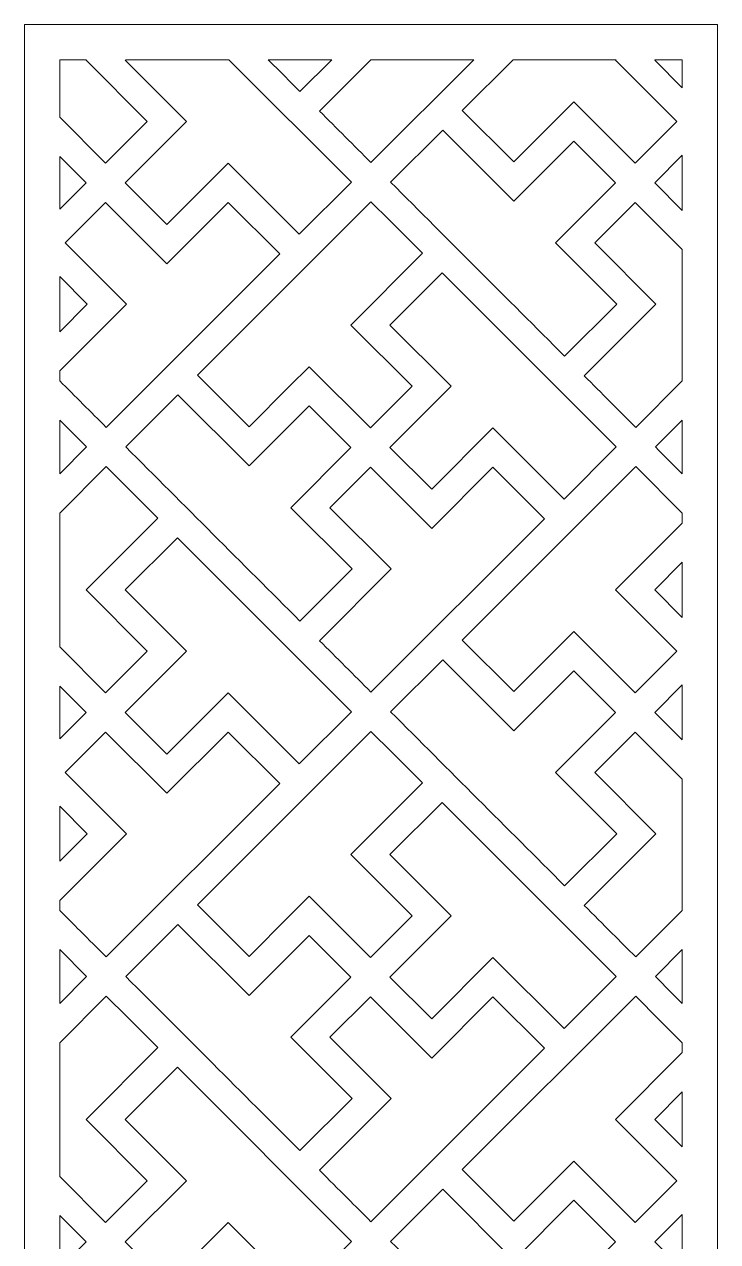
# Model space of a CAD drawing. Header units: centimetres. Extents: x -27.5 to -15.3, y -9.5 to 9.5.
# Drawn here: x -27.5 to -22.09, y 0 to 9.5 of the extents above; entities that cross this region are included whole.
import ezdxf

# ---------------------------------------------------------------- set-up
doc = ezdxf.new("R2010")
doc.units = ezdxf.units.CM
doc.header["$MEASUREMENT"] = 0
doc.layers.add('layer 1', color=7, linetype='Continuous')

msp = doc.modelspace()

# ---------------------------------------------------------------- linework, layer by layer
at = {"layer": 'layer 1', "color": 250, "lineweight": 9}
msp.add_open_spline([(-27.5, 9.5), (-27.5, 9.5), (-22.08689, 9.5), (-22.08689, 9.5), (-22.08689, 9.5), (-22.08689, 9.5), (-22.08689, -9.5), (-22.08689, -9.5), (-22.08689, -9.5), (-22.08689, -9.5), (-27.5, -9.5), (-27.5, -9.5), (-27.5, -9.5), (-27.5, -9.5), (-27.5, 9.5), (-27.5, 9.5)], degree=3, knots=[0, 0, 0, 0, 0.2, 0.2, 0.2, 0.2, 0.4, 0.4, 0.4, 0.4, 0.6, 0.6, 0.6, 0.6, 1, 1, 1, 1], dxfattribs=at)
at = {"layer": 'layer 1', "color": 7, "lineweight": 9}
for points, knots in [([(-27.22394, 9.22395), (-27.22394, 9.22395), (-27.01418, 9.22395), (-27.01418, 9.22395), (-27.01418, 9.22395), (-27.01418, 9.22395), (-27.01828, 9.21985), (-27.01828, 9.21985), (-27.01828, 9.21985), (-27.01828, 9.21985), (-26.53982, 8.7414), (-26.53982, 8.7414), (-26.53982, 8.7414), (-26.53982, 8.7414), (-26.86515, 8.41605), (-26.86515, 8.41605), (-26.86515, 8.41605), (-26.86515, 8.41605), (-27.22394, 8.77482), (-27.22394, 8.77482), (-27.22394, 8.77482), (-27.22394, 8.77482), (-27.22394, 9.22395), (-27.22394, 9.22395)], [0, 0, 0, 0, 0.1428571, 0.1428571, 0.1428571, 0.1428571, 0.2857143, 0.2857143, 0.2857143, 0.2857143, 0.4285714, 0.4285714, 0.4285714, 0.4285714, 0.5714286, 0.5714286, 0.5714286, 0.5714286, 0.7142857, 0.7142857, 0.7142857, 0.7142857, 1, 1, 1, 1]), ([(-26.70794, 9.22395), (-26.70794, 9.22395), (-25.90277, 9.22395), (-25.90277, 9.22395), (-25.90277, 9.22395), (-25.90277, 9.22395), (-24.94655, 8.26772), (-24.94655, 8.26772), (-24.94655, 8.26772), (-24.94655, 8.26772), (-25.35324, 7.86103), (-25.35324, 7.86103), (-25.35324, 7.86103), (-25.35324, 7.86103), (-25.90825, 8.41605), (-25.90825, 8.41605), (-25.90825, 8.41605), (-25.90825, 8.41605), (-26.38672, 7.93759), (-26.38672, 7.93759), (-26.38672, 7.93759), (-26.38672, 7.93759), (-26.71208, 8.26293), (-26.71208, 8.26293), (-26.71208, 8.26293), (-26.71208, 8.26293), (-26.23358, 8.7414), (-26.23358, 8.7414), (-26.23358, 8.7414), (-26.23358, 8.7414), (-26.71208, 9.21985), (-26.71208, 9.21985), (-26.71208, 9.21985), (-26.71208, 9.21985), (-26.70794, 9.22395), (-26.70794, 9.22395)], [0, 0, 0, 0, 0.1, 0.1, 0.1, 0.1, 0.2, 0.2, 0.2, 0.2, 0.3, 0.3, 0.3, 0.3, 0.4, 0.4, 0.4, 0.4, 0.5, 0.5, 0.5, 0.5, 0.6, 0.6, 0.6, 0.6, 0.7, 0.7, 0.7, 0.7, 0.8, 0.8, 0.8, 0.8, 1, 1, 1, 1]), ([(-25.59657, 9.22395), (-25.59657, 9.22395), (-25.10036, 9.22395), (-25.10036, 9.22395), (-25.10036, 9.22395), (-25.10036, 9.22395), (-25.34845, 8.97583), (-25.34845, 8.97583), (-25.34845, 8.97583), (-25.43115, 9.05854), (-25.51384, 9.14125), (-25.59657, 9.22395)], [0, 0, 0, 0, 0.25, 0.25, 0.25, 0.25, 0.5, 0.5, 0.5, 0.5, 1, 1, 1, 1]), ([(-24.79413, 9.22395), (-24.79413, 9.22395), (-23.99033, 9.22395), (-23.99033, 9.22395), (-23.99033, 9.22395), (-23.99033, 9.22395), (-24.79345, 8.42083), (-24.79345, 8.42083), (-24.79345, 8.42083), (-24.92742, 8.55479), (-25.06138, 8.68876), (-25.19535, 8.82273), (-25.19535, 8.82273), (-25.19535, 8.82273), (-24.79413, 9.22395), (-24.79413, 9.22395)], [0, 0, 0, 0, 0.2, 0.2, 0.2, 0.2, 0.4, 0.4, 0.4, 0.4, 0.6, 0.6, 0.6, 0.6, 1, 1, 1, 1]), ([(-23.68412, 9.22395), (-23.68412, 9.22395), (-22.88031, 9.22395), (-22.88031, 9.22395), (-22.88031, 9.22395), (-22.88031, 9.22395), (-22.8844, 9.21985), (-22.8844, 9.21985), (-22.8844, 9.21985), (-22.8844, 9.21985), (-22.40595, 8.7414), (-22.40595, 8.7414), (-22.40595, 8.7414), (-22.40595, 8.7414), (-22.73132, 8.41605), (-22.73132, 8.41605), (-22.73132, 8.41605), (-22.73132, 8.41605), (-23.20976, 8.8945), (-23.20976, 8.8945), (-23.20976, 8.8945), (-23.20976, 8.8945), (-23.36286, 8.7414), (-23.36286, 8.7414), (-23.36286, 8.7414), (-23.36286, 8.7414), (-23.36286, 8.74139), (-23.36286, 8.74139), (-23.36286, 8.74139), (-23.36286, 8.74139), (-23.67865, 8.42562), (-23.67865, 8.42562), (-23.67865, 8.42562), (-23.67865, 8.42562), (-24.08055, 8.82752), (-24.08055, 8.82752), (-24.08055, 8.82752), (-24.08055, 8.82752), (-23.68412, 9.22395), (-23.68412, 9.22395)], [0, 0, 0, 0, 0.0909091, 0.0909091, 0.0909091, 0.0909091, 0.1818182, 0.1818182, 0.1818182, 0.1818182, 0.2727273, 0.2727273, 0.2727273, 0.2727273, 0.3636364, 0.3636364, 0.3636364, 0.3636364, 0.4545455, 0.4545455, 0.4545455, 0.4545455, 0.5454545, 0.5454545, 0.5454545, 0.5454545, 0.6363636, 0.6363636, 0.6363636, 0.6363636, 0.7272727, 0.7272727, 0.7272727, 0.7272727, 0.8181818, 0.8181818, 0.8181818, 0.8181818, 1, 1, 1, 1]), ([(-22.57408, 9.22395), (-22.57408, 9.22395), (-22.36295, 9.22395), (-22.36295, 9.22395), (-22.36295, 9.22395), (-22.36295, 9.22395), (-22.36295, 9.00462), (-22.36295, 9.00462), (-22.36295, 9.00462), (-22.36295, 9.00462), (-22.57819, 9.21985), (-22.57819, 9.21985), (-22.57819, 9.21985), (-22.57819, 9.21985), (-22.57408, 9.22395), (-22.57408, 9.22395)], [0, 0, 0, 0, 0.2, 0.2, 0.2, 0.2, 0.4, 0.4, 0.4, 0.4, 0.6, 0.6, 0.6, 0.6, 1, 1, 1, 1]), ([(-24.23365, 8.67442), (-24.23365, 8.67442), (-24.64035, 8.26772), (-24.64035, 8.26772), (-24.64035, 8.26772), (-24.1874, 7.81478), (-23.73445, 7.36185), (-23.2815, 6.90891), (-23.2815, 6.90891), (-23.2815, 6.90891), (-22.87484, 7.31559), (-22.87484, 7.31559), (-22.87484, 7.31559), (-22.87484, 7.31559), (-23.35331, 7.79405), (-23.35331, 7.79405), (-23.35331, 7.79405), (-23.35331, 7.79405), (-22.8844, 8.26293), (-22.8844, 8.26293), (-22.8844, 8.26293), (-22.8844, 8.26293), (-23.20976, 8.58828), (-23.20976, 8.58828), (-23.20976, 8.58828), (-23.20976, 8.58828), (-23.67865, 8.1194), (-23.67865, 8.1194), (-23.67865, 8.1194), (-23.67865, 8.1194), (-24.23365, 8.67442), (-24.23365, 8.67442)], [0, 0, 0, 0, 0.1111111, 0.1111111, 0.1111111, 0.1111111, 0.2222222, 0.2222222, 0.2222222, 0.2222222, 0.3333333, 0.3333333, 0.3333333, 0.3333333, 0.4444444, 0.4444444, 0.4444444, 0.4444444, 0.5555556, 0.5555556, 0.5555556, 0.5555556, 0.6666667, 0.6666667, 0.6666667, 0.6666667, 0.7777778, 0.7777778, 0.7777778, 0.7777778, 1, 1, 1, 1]), ([(-27.22394, 8.05727), (-27.22394, 8.05727), (-27.22394, 8.4686), (-27.22394, 8.4686), (-27.22394, 8.4686), (-27.22394, 8.4686), (-27.01828, 8.26293), (-27.01828, 8.26293), (-27.01828, 8.26293), (-27.01828, 8.26293), (-27.22394, 8.05727), (-27.22394, 8.05727)], [0, 0, 0, 0, 0.25, 0.25, 0.25, 0.25, 0.5, 0.5, 0.5, 0.5, 1, 1, 1, 1]), ([(-22.36295, 8.47817), (-22.36295, 8.47817), (-22.36295, 8.0477), (-22.36295, 8.0477), (-22.36295, 8.0477), (-22.36295, 8.0477), (-22.57819, 8.26293), (-22.57819, 8.26293), (-22.57819, 8.26293), (-22.57819, 8.26293), (-22.36295, 8.47817), (-22.36295, 8.47817)], [0, 0, 0, 0, 0.25, 0.25, 0.25, 0.25, 0.5, 0.5, 0.5, 0.5, 1, 1, 1, 1]), ([(-27.22394, 6.71745), (-27.22394, 6.71745), (-27.22394, 6.79415), (-27.22394, 6.79415), (-27.22394, 6.79415), (-27.22394, 6.79415), (-26.7025, 7.31559), (-26.7025, 7.31559), (-26.7025, 7.31559), (-26.7025, 7.31559), (-27.18094, 7.79405), (-27.18094, 7.79405), (-27.18094, 7.79405), (-27.18094, 7.79405), (-26.86515, 8.10983), (-26.86515, 8.10983), (-26.86515, 8.10983), (-26.86515, 8.10983), (-26.38672, 7.63138), (-26.38672, 7.63138), (-26.38672, 7.63138), (-26.38672, 7.63138), (-25.90825, 8.10983), (-25.90825, 8.10983), (-25.90825, 8.10983), (-25.90825, 8.10983), (-25.50634, 7.70792), (-25.50634, 7.70792), (-25.50634, 7.70792), (-25.50634, 7.70792), (-26.86037, 6.35389), (-26.86037, 6.35389), (-26.86037, 6.35389), (-26.98156, 6.47509), (-27.10275, 6.59627), (-27.22394, 6.71745)], [0, 0, 0, 0, 0.1, 0.1, 0.1, 0.1, 0.2, 0.2, 0.2, 0.2, 0.3, 0.3, 0.3, 0.3, 0.4, 0.4, 0.4, 0.4, 0.5, 0.5, 0.5, 0.5, 0.6, 0.6, 0.6, 0.6, 0.7, 0.7, 0.7, 0.7, 0.8, 0.8, 0.8, 0.8, 1, 1, 1, 1]), ([(-24.79345, 8.11463), (-24.79345, 8.11463), (-26.14747, 6.76059), (-26.14747, 6.76059), (-26.14747, 6.76059), (-26.14747, 6.76059), (-25.74553, 6.35869), (-25.74553, 6.35869), (-25.74553, 6.35869), (-25.74553, 6.35869), (-25.42978, 6.67445), (-25.42978, 6.67445), (-25.42978, 6.67445), (-25.42978, 6.67445), (-25.42978, 6.67447), (-25.42978, 6.67447), (-25.42978, 6.67447), (-25.42978, 6.67447), (-25.27671, 6.82757), (-25.27671, 6.82757), (-25.27671, 6.82757), (-25.27671, 6.82757), (-24.79823, 6.34912), (-24.79823, 6.34912), (-24.79823, 6.34912), (-24.79823, 6.34912), (-24.47287, 6.67447), (-24.47287, 6.67447), (-24.47287, 6.67447), (-24.47287, 6.67447), (-24.95134, 7.15293), (-24.95134, 7.15293), (-24.95134, 7.15293), (-24.95134, 7.15293), (-24.39154, 7.71272), (-24.39154, 7.71272), (-24.39154, 7.71272), (-24.39154, 7.71272), (-24.64753, 7.96869), (-24.64753, 7.96869), (-24.64753, 7.96869), (-24.64753, 7.96869), (-24.79345, 8.11463), (-24.79345, 8.11463)], [0, 0, 0, 0, 0.0833333, 0.0833333, 0.0833333, 0.0833333, 0.1666667, 0.1666667, 0.1666667, 0.1666667, 0.25, 0.25, 0.25, 0.25, 0.3333333, 0.3333333, 0.3333333, 0.3333333, 0.4166667, 0.4166667, 0.4166667, 0.4166667, 0.5, 0.5, 0.5, 0.5, 0.5833333, 0.5833333, 0.5833333, 0.5833333, 0.6666667, 0.6666667, 0.6666667, 0.6666667, 0.75, 0.75, 0.75, 0.75, 0.8333333, 0.8333333, 0.8333333, 0.8333333, 1, 1, 1, 1]), ([(-22.36295, 7.7415), (-22.36295, 7.7415), (-22.36295, 6.71745), (-22.36295, 6.71745), (-22.36295, 6.71745), (-22.36295, 6.71745), (-22.72653, 6.35389), (-22.72653, 6.35389), (-22.72653, 6.35389), (-22.8605, 6.48786), (-22.99447, 6.62184), (-23.12843, 6.75579), (-23.12843, 6.75579), (-23.12843, 6.75579), (-22.56861, 7.31559), (-22.56861, 7.31559), (-22.56861, 7.31559), (-22.56861, 7.31559), (-23.04708, 7.79405), (-23.04708, 7.79405), (-23.04708, 7.79405), (-23.04708, 7.79405), (-22.73132, 8.10983), (-22.73132, 8.10983), (-22.73132, 8.10983), (-22.73132, 8.10983), (-22.36295, 7.7415), (-22.36295, 7.7415)], [0, 0, 0, 0, 0.125, 0.125, 0.125, 0.125, 0.25, 0.25, 0.25, 0.25, 0.375, 0.375, 0.375, 0.375, 0.5, 0.5, 0.5, 0.5, 0.625, 0.625, 0.625, 0.625, 0.75, 0.75, 0.75, 0.75, 1, 1, 1, 1]), ([(-27.22394, 7.10036), (-27.22394, 7.10036), (-27.22394, 7.53083), (-27.22394, 7.53083), (-27.22394, 7.53083), (-27.22394, 7.53083), (-27.0087, 7.31559), (-27.0087, 7.31559), (-27.0087, 7.31559), (-27.0087, 7.31559), (-27.22394, 7.10036), (-27.22394, 7.10036)], [0, 0, 0, 0, 0.25, 0.25, 0.25, 0.25, 0.5, 0.5, 0.5, 0.5, 1, 1, 1, 1]), ([(-24.23844, 7.55961), (-24.23844, 7.55961), (-24.64514, 7.15293), (-24.64514, 7.15293), (-24.64514, 7.15293), (-24.64514, 7.15293), (-24.16666, 6.67447), (-24.16666, 6.67447), (-24.16666, 6.67447), (-24.16666, 6.67447), (-24.64514, 6.19602), (-24.64514, 6.19602), (-24.64514, 6.19602), (-24.64514, 6.19602), (-24.31977, 5.87065), (-24.31977, 5.87065), (-24.31977, 5.87065), (-24.31977, 5.87065), (-23.84133, 6.34912), (-23.84133, 6.34912), (-23.84133, 6.34912), (-23.84133, 6.34912), (-23.2863, 5.7941), (-23.2863, 5.7941), (-23.2863, 5.7941), (-23.2863, 5.7941), (-22.8796, 6.2008), (-22.8796, 6.2008), (-22.8796, 6.2008), (-22.8796, 6.2008), (-24.23844, 7.55961), (-24.23844, 7.55961)], [0, 0, 0, 0, 0.1111111, 0.1111111, 0.1111111, 0.1111111, 0.2222222, 0.2222222, 0.2222222, 0.2222222, 0.3333333, 0.3333333, 0.3333333, 0.3333333, 0.4444444, 0.4444444, 0.4444444, 0.4444444, 0.5555556, 0.5555556, 0.5555556, 0.5555556, 0.6666667, 0.6666667, 0.6666667, 0.6666667, 0.7777778, 0.7777778, 0.7777778, 0.7777778, 1, 1, 1, 1]), ([(-26.70729, 6.2008), (-26.25434, 5.74785), (-25.80139, 5.29491), (-25.34845, 4.84197), (-25.34845, 4.84197), (-25.34845, 4.84197), (-24.94176, 5.24866), (-24.94176, 5.24866), (-24.94176, 5.24866), (-24.94176, 5.24866), (-25.42023, 5.72712), (-25.42023, 5.72712), (-25.42023, 5.72712), (-25.42023, 5.72712), (-24.95134, 6.196), (-24.95134, 6.196), (-24.95134, 6.196), (-24.95134, 6.196), (-25.27671, 6.52136), (-25.27671, 6.52136), (-25.27671, 6.52136), (-25.27671, 6.52136), (-25.74553, 6.05247), (-25.74553, 6.05247), (-25.74553, 6.05247), (-25.74553, 6.05247), (-26.3006, 6.60749), (-26.3006, 6.60749), (-26.3006, 6.60749), (-26.3006, 6.60749), (-26.70729, 6.2008), (-26.70729, 6.2008)], [0, 0, 0, 0, 0.1111111, 0.1111111, 0.1111111, 0.1111111, 0.2222222, 0.2222222, 0.2222222, 0.2222222, 0.3333333, 0.3333333, 0.3333333, 0.3333333, 0.4444444, 0.4444444, 0.4444444, 0.4444444, 0.5555556, 0.5555556, 0.5555556, 0.5555556, 0.6666667, 0.6666667, 0.6666667, 0.6666667, 0.7777778, 0.7777778, 0.7777778, 0.7777778, 1, 1, 1, 1]), ([(-27.22394, 5.99035), (-27.22394, 5.99035), (-27.22394, 6.41124), (-27.22394, 6.41124), (-27.22394, 6.41124), (-27.22394, 6.41124), (-27.0135, 6.2008), (-27.0135, 6.2008), (-27.0135, 6.2008), (-27.0135, 6.2008), (-27.22394, 5.99035), (-27.22394, 5.99035)], [0, 0, 0, 0, 0.25, 0.25, 0.25, 0.25, 0.5, 0.5, 0.5, 0.5, 1, 1, 1, 1]), ([(-22.36295, 6.41124), (-22.36295, 6.41124), (-22.36295, 5.99035), (-22.36295, 5.99035), (-22.36295, 5.99035), (-22.4331, 6.0605), (-22.50325, 6.13065), (-22.5734, 6.2008), (-22.5734, 6.2008), (-22.5734, 6.2008), (-22.36295, 6.41124), (-22.36295, 6.41124)], [0, 0, 0, 0, 0.25, 0.25, 0.25, 0.25, 0.5, 0.5, 0.5, 0.5, 1, 1, 1, 1]), ([(-27.22394, 4.64096), (-27.22394, 4.64096), (-27.22394, 5.68413), (-27.22394, 5.68413), (-27.22394, 5.68413), (-27.22394, 5.68413), (-26.86037, 6.04769), (-26.86037, 6.04769), (-26.86037, 6.04769), (-26.86037, 6.04769), (-26.45846, 5.64579), (-26.45846, 5.64579), (-26.45846, 5.64579), (-26.45846, 5.64579), (-27.01828, 5.08599), (-27.01828, 5.08599), (-27.01828, 5.08599), (-27.01828, 5.08599), (-26.53982, 4.60755), (-26.53982, 4.60755), (-26.53982, 4.60755), (-26.53982, 4.60755), (-26.86515, 4.28219), (-26.86515, 4.28219), (-26.86515, 4.28219), (-26.86515, 4.28219), (-27.22394, 4.64096), (-27.22394, 4.64096)], [0, 0, 0, 0, 0.125, 0.125, 0.125, 0.125, 0.25, 0.25, 0.25, 0.25, 0.375, 0.375, 0.375, 0.375, 0.5, 0.5, 0.5, 0.5, 0.625, 0.625, 0.625, 0.625, 0.75, 0.75, 0.75, 0.75, 1, 1, 1, 1]), ([(-25.19535, 4.68887), (-25.06138, 4.5549), (-24.92742, 4.42094), (-24.79345, 4.28697), (-24.79345, 4.28697), (-24.79345, 4.28697), (-23.43943, 5.641), (-23.43943, 5.641), (-23.43943, 5.641), (-23.43943, 5.641), (-23.84133, 6.0429), (-23.84133, 6.0429), (-23.84133, 6.0429), (-23.84133, 6.0429), (-24.31977, 5.56445), (-24.31977, 5.56445), (-24.31977, 5.56445), (-24.31977, 5.56445), (-24.79823, 6.0429), (-24.79823, 6.0429), (-24.79823, 6.0429), (-24.79823, 6.0429), (-25.11399, 5.72712), (-25.11399, 5.72712), (-25.11399, 5.72712), (-25.11399, 5.72712), (-24.63555, 5.24866), (-24.63555, 5.24866), (-24.63555, 5.24866), (-24.63555, 5.24866), (-25.19535, 4.68887), (-25.19535, 4.68887)], [0, 0, 0, 0, 0.1111111, 0.1111111, 0.1111111, 0.1111111, 0.2222222, 0.2222222, 0.2222222, 0.2222222, 0.3333333, 0.3333333, 0.3333333, 0.3333333, 0.4444444, 0.4444444, 0.4444444, 0.4444444, 0.5555556, 0.5555556, 0.5555556, 0.5555556, 0.6666667, 0.6666667, 0.6666667, 0.6666667, 0.7777778, 0.7777778, 0.7777778, 0.7777778, 1, 1, 1, 1]), ([(-22.36295, 5.68413), (-22.36295, 5.68413), (-22.36295, 5.60744), (-22.36295, 5.60744), (-22.36295, 5.60744), (-22.36295, 5.60744), (-22.8844, 5.08599), (-22.8844, 5.08599), (-22.8844, 5.08599), (-22.8844, 5.08599), (-22.40595, 4.60755), (-22.40595, 4.60755), (-22.40595, 4.60755), (-22.40595, 4.60755), (-22.73132, 4.28219), (-22.73132, 4.28219), (-22.73132, 4.28219), (-22.73132, 4.28219), (-23.20976, 4.76064), (-23.20976, 4.76064), (-23.20976, 4.76064), (-23.20976, 4.76064), (-23.36286, 4.60755), (-23.36286, 4.60755), (-23.36286, 4.60755), (-23.36286, 4.60755), (-23.67865, 4.29175), (-23.67865, 4.29175), (-23.67865, 4.29175), (-23.67865, 4.29175), (-24.08055, 4.69366), (-24.08055, 4.69366), (-24.08055, 4.69366), (-24.08055, 4.69366), (-22.72653, 6.04769), (-22.72653, 6.04769), (-22.72653, 6.04769), (-22.72653, 6.04769), (-22.36295, 5.68413), (-22.36295, 5.68413)], [0, 0, 0, 0, 0.0909091, 0.0909091, 0.0909091, 0.0909091, 0.1818182, 0.1818182, 0.1818182, 0.1818182, 0.2727273, 0.2727273, 0.2727273, 0.2727273, 0.3636364, 0.3636364, 0.3636364, 0.3636364, 0.4545455, 0.4545455, 0.4545455, 0.4545455, 0.5454545, 0.5454545, 0.5454545, 0.5454545, 0.6363636, 0.6363636, 0.6363636, 0.6363636, 0.7272727, 0.7272727, 0.7272727, 0.7272727, 0.8181818, 0.8181818, 0.8181818, 0.8181818, 1, 1, 1, 1]), ([(-26.30539, 5.49267), (-26.30539, 5.49267), (-26.71208, 5.08599), (-26.71208, 5.08599), (-26.71208, 5.08599), (-26.71208, 5.08599), (-26.23358, 4.60755), (-26.23358, 4.60755), (-26.23358, 4.60755), (-26.23358, 4.60755), (-26.71208, 4.12907), (-26.71208, 4.12907), (-26.71208, 4.12907), (-26.71208, 4.12907), (-26.38672, 3.80373), (-26.38672, 3.80373), (-26.38672, 3.80373), (-26.38672, 3.80373), (-25.90825, 4.28219), (-25.90825, 4.28219), (-25.90825, 4.28219), (-25.90825, 4.28219), (-25.35324, 3.72717), (-25.35324, 3.72717), (-25.35324, 3.72717), (-25.35324, 3.72717), (-24.94655, 4.13386), (-24.94655, 4.13386), (-24.94655, 4.13386), (-24.94655, 4.13386), (-26.30539, 5.49267), (-26.30539, 5.49267)], [0, 0, 0, 0, 0.1111111, 0.1111111, 0.1111111, 0.1111111, 0.2222222, 0.2222222, 0.2222222, 0.2222222, 0.3333333, 0.3333333, 0.3333333, 0.3333333, 0.4444444, 0.4444444, 0.4444444, 0.4444444, 0.5555556, 0.5555556, 0.5555556, 0.5555556, 0.6666667, 0.6666667, 0.6666667, 0.6666667, 0.7777778, 0.7777778, 0.7777778, 0.7777778, 1, 1, 1, 1]), ([(-22.36295, 5.30124), (-22.36295, 5.30124), (-22.36295, 4.87075), (-22.36295, 4.87075), (-22.36295, 4.87075), (-22.36295, 4.87075), (-22.57819, 5.08599), (-22.57819, 5.08599), (-22.57819, 5.08599), (-22.57819, 5.08599), (-22.36295, 5.30124), (-22.36295, 5.30124)], [0, 0, 0, 0, 0.25, 0.25, 0.25, 0.25, 0.5, 0.5, 0.5, 0.5, 1, 1, 1, 1]), ([(-24.64035, 4.13386), (-24.1874, 3.68092), (-23.73445, 3.22799), (-23.2815, 2.77506), (-23.2815, 2.77506), (-23.2815, 2.77506), (-22.87484, 3.18173), (-22.87484, 3.18173), (-22.87484, 3.18173), (-22.87484, 3.18173), (-23.35331, 3.66018), (-23.35331, 3.66018), (-23.35331, 3.66018), (-23.35331, 3.66018), (-22.8844, 4.12907), (-22.8844, 4.12907), (-22.8844, 4.12907), (-22.8844, 4.12907), (-23.20976, 4.45442), (-23.20976, 4.45442), (-23.20976, 4.45442), (-23.20976, 4.45442), (-23.67865, 3.98554), (-23.67865, 3.98554), (-23.67865, 3.98554), (-23.67865, 3.98554), (-24.23365, 4.54056), (-24.23365, 4.54056), (-24.23365, 4.54056), (-24.23365, 4.54056), (-24.64035, 4.13386), (-24.64035, 4.13386)], [0, 0, 0, 0, 0.1111111, 0.1111111, 0.1111111, 0.1111111, 0.2222222, 0.2222222, 0.2222222, 0.2222222, 0.3333333, 0.3333333, 0.3333333, 0.3333333, 0.4444444, 0.4444444, 0.4444444, 0.4444444, 0.5555556, 0.5555556, 0.5555556, 0.5555556, 0.6666667, 0.6666667, 0.6666667, 0.6666667, 0.7777778, 0.7777778, 0.7777778, 0.7777778, 1, 1, 1, 1]), ([(-27.22394, 3.92342), (-27.22394, 3.92342), (-27.22394, 4.33474), (-27.22394, 4.33474), (-27.22394, 4.33474), (-27.22394, 4.33474), (-27.01828, 4.12907), (-27.01828, 4.12907), (-27.01828, 4.12907), (-27.01828, 4.12907), (-27.22394, 3.92342), (-27.22394, 3.92342)], [0, 0, 0, 0, 0.25, 0.25, 0.25, 0.25, 0.5, 0.5, 0.5, 0.5, 1, 1, 1, 1]), ([(-22.36295, 4.34431), (-22.36295, 4.34431), (-22.36295, 3.91383), (-22.36295, 3.91383), (-22.36295, 3.91383), (-22.36295, 3.91383), (-22.57819, 4.12907), (-22.57819, 4.12907), (-22.57819, 4.12907), (-22.57819, 4.12907), (-22.36295, 4.34431), (-22.36295, 4.34431)], [0, 0, 0, 0, 0.25, 0.25, 0.25, 0.25, 0.5, 0.5, 0.5, 0.5, 1, 1, 1, 1]), ([(-27.22394, 2.5836), (-27.22394, 2.5836), (-27.22394, 2.66029), (-27.22394, 2.66029), (-27.22394, 2.66029), (-27.22394, 2.66029), (-26.7025, 3.18173), (-26.7025, 3.18173), (-26.7025, 3.18173), (-26.7025, 3.18173), (-27.18094, 3.66018), (-27.18094, 3.66018), (-27.18094, 3.66018), (-27.18094, 3.66018), (-26.86515, 3.97598), (-26.86515, 3.97598), (-26.86515, 3.97598), (-26.86515, 3.97598), (-26.38672, 3.49752), (-26.38672, 3.49752), (-26.38672, 3.49752), (-26.38672, 3.49752), (-25.90825, 3.97598), (-25.90825, 3.97598), (-25.90825, 3.97598), (-25.90825, 3.97598), (-25.50634, 3.57407), (-25.50634, 3.57407), (-25.50634, 3.57407), (-25.50634, 3.57407), (-26.86037, 2.22003), (-26.86037, 2.22003), (-26.86037, 2.22003), (-26.92814, 2.28782), (-26.99592, 2.3556), (-27.06374, 2.42338), (-27.06374, 2.42338), (-27.11712, 2.47679), (-27.17053, 2.53019), (-27.22394, 2.5836)], [0, 0, 0, 0, 0.0909091, 0.0909091, 0.0909091, 0.0909091, 0.1818182, 0.1818182, 0.1818182, 0.1818182, 0.2727273, 0.2727273, 0.2727273, 0.2727273, 0.3636364, 0.3636364, 0.3636364, 0.3636364, 0.4545455, 0.4545455, 0.4545455, 0.4545455, 0.5454545, 0.5454545, 0.5454545, 0.5454545, 0.6363636, 0.6363636, 0.6363636, 0.6363636, 0.7272727, 0.7272727, 0.7272727, 0.7272727, 0.8181818, 0.8181818, 0.8181818, 0.8181818, 1, 1, 1, 1]), ([(-24.79345, 3.98076), (-24.79345, 3.98076), (-26.14747, 2.62673), (-26.14747, 2.62673), (-26.14747, 2.62673), (-26.14747, 2.62673), (-25.74553, 2.22483), (-25.74553, 2.22483), (-25.74553, 2.22483), (-25.74553, 2.22483), (-25.42978, 2.5406), (-25.42978, 2.5406), (-25.42978, 2.5406), (-25.42978, 2.5406), (-25.27671, 2.69372), (-25.27671, 2.69372), (-25.27671, 2.69372), (-25.27671, 2.69372), (-24.79823, 2.21526), (-24.79823, 2.21526), (-24.79823, 2.21526), (-24.79823, 2.21526), (-24.47287, 2.5406), (-24.47287, 2.5406), (-24.47287, 2.5406), (-24.47287, 2.5406), (-24.95134, 3.01907), (-24.95134, 3.01907), (-24.95134, 3.01907), (-24.95134, 3.01907), (-24.39154, 3.57886), (-24.39154, 3.57886), (-24.39154, 3.57886), (-24.39154, 3.57886), (-24.62837, 3.8157), (-24.62837, 3.8157), (-24.62837, 3.8157), (-24.62837, 3.8157), (-24.79345, 3.98076), (-24.79345, 3.98076)], [0, 0, 0, 0, 0.0909091, 0.0909091, 0.0909091, 0.0909091, 0.1818182, 0.1818182, 0.1818182, 0.1818182, 0.2727273, 0.2727273, 0.2727273, 0.2727273, 0.3636364, 0.3636364, 0.3636364, 0.3636364, 0.4545455, 0.4545455, 0.4545455, 0.4545455, 0.5454545, 0.5454545, 0.5454545, 0.5454545, 0.6363636, 0.6363636, 0.6363636, 0.6363636, 0.7272727, 0.7272727, 0.7272727, 0.7272727, 0.8181818, 0.8181818, 0.8181818, 0.8181818, 1, 1, 1, 1]), ([(-22.36295, 3.60763), (-22.36295, 3.60763), (-22.36295, 2.5836), (-22.36295, 2.5836), (-22.36295, 2.5836), (-22.36295, 2.5836), (-22.72653, 2.22003), (-22.72653, 2.22003), (-22.72653, 2.22003), (-22.78792, 2.28144), (-22.84932, 2.34284), (-22.91071, 2.40424), (-22.91071, 2.40424), (-22.98328, 2.47681), (-23.05586, 2.54938), (-23.12843, 2.62194), (-23.12843, 2.62194), (-23.12843, 2.62194), (-22.56861, 3.18173), (-22.56861, 3.18173), (-22.56861, 3.18173), (-22.56861, 3.18173), (-23.04708, 3.66018), (-23.04708, 3.66018), (-23.04708, 3.66018), (-23.04708, 3.66018), (-22.73132, 3.97598), (-22.73132, 3.97598), (-22.73132, 3.97598), (-22.73132, 3.97598), (-22.36295, 3.60763), (-22.36295, 3.60763)], [0, 0, 0, 0, 0.1111111, 0.1111111, 0.1111111, 0.1111111, 0.2222222, 0.2222222, 0.2222222, 0.2222222, 0.3333333, 0.3333333, 0.3333333, 0.3333333, 0.4444444, 0.4444444, 0.4444444, 0.4444444, 0.5555556, 0.5555556, 0.5555556, 0.5555556, 0.6666667, 0.6666667, 0.6666667, 0.6666667, 0.7777778, 0.7777778, 0.7777778, 0.7777778, 1, 1, 1, 1]), ([(-24.23844, 3.42575), (-24.23844, 3.42575), (-24.64514, 3.01907), (-24.64514, 3.01907), (-24.64514, 3.01907), (-24.64514, 3.01907), (-24.16666, 2.5406), (-24.16666, 2.5406), (-24.16666, 2.5406), (-24.16666, 2.5406), (-24.64514, 2.06215), (-24.64514, 2.06215), (-24.64514, 2.06215), (-24.64514, 2.06215), (-24.31977, 1.73681), (-24.31977, 1.73681), (-24.31977, 1.73681), (-24.31977, 1.73681), (-23.84133, 2.21526), (-23.84133, 2.21526), (-23.84133, 2.21526), (-23.84133, 2.21526), (-23.2863, 1.66024), (-23.2863, 1.66024), (-23.2863, 1.66024), (-23.2863, 1.66024), (-22.8796, 2.06693), (-22.8796, 2.06693), (-22.8796, 2.06693), (-22.8796, 2.06693), (-24.23844, 3.42575), (-24.23844, 3.42575)], [0, 0, 0, 0, 0.1111111, 0.1111111, 0.1111111, 0.1111111, 0.2222222, 0.2222222, 0.2222222, 0.2222222, 0.3333333, 0.3333333, 0.3333333, 0.3333333, 0.4444444, 0.4444444, 0.4444444, 0.4444444, 0.5555556, 0.5555556, 0.5555556, 0.5555556, 0.6666667, 0.6666667, 0.6666667, 0.6666667, 0.7777778, 0.7777778, 0.7777778, 0.7777778, 1, 1, 1, 1]), ([(-27.22394, 2.96649), (-27.22394, 2.96649), (-27.22394, 3.39697), (-27.22394, 3.39697), (-27.22394, 3.39697), (-27.22394, 3.39697), (-27.0087, 3.18173), (-27.0087, 3.18173), (-27.0087, 3.18173), (-27.0087, 3.18173), (-27.22394, 2.96649), (-27.22394, 2.96649)], [0, 0, 0, 0, 0.25, 0.25, 0.25, 0.25, 0.5, 0.5, 0.5, 0.5, 1, 1, 1, 1]), ([(-26.3006, 2.47362), (-26.3006, 2.47362), (-26.70729, 2.06693), (-26.70729, 2.06693), (-26.70729, 2.06693), (-26.25434, 1.61398), (-25.80139, 1.16105), (-25.34845, 0.70811), (-25.34845, 0.70811), (-25.34845, 0.70811), (-24.94176, 1.1148), (-24.94176, 1.1148), (-24.94176, 1.1148), (-24.94176, 1.1148), (-25.42023, 1.59326), (-25.42023, 1.59326), (-25.42023, 1.59326), (-25.42023, 1.59326), (-24.95134, 2.06215), (-24.95134, 2.06215), (-24.95134, 2.06215), (-24.95134, 2.06215), (-25.27671, 2.3875), (-25.27671, 2.3875), (-25.27671, 2.3875), (-25.27671, 2.3875), (-25.74553, 1.91861), (-25.74553, 1.91861), (-25.74553, 1.91861), (-25.74553, 1.91861), (-26.3006, 2.47362), (-26.3006, 2.47362)], [0, 0, 0, 0, 0.1111111, 0.1111111, 0.1111111, 0.1111111, 0.2222222, 0.2222222, 0.2222222, 0.2222222, 0.3333333, 0.3333333, 0.3333333, 0.3333333, 0.4444444, 0.4444444, 0.4444444, 0.4444444, 0.5555556, 0.5555556, 0.5555556, 0.5555556, 0.6666667, 0.6666667, 0.6666667, 0.6666667, 0.7777778, 0.7777778, 0.7777778, 0.7777778, 1, 1, 1, 1]), ([(-27.22394, 1.85649), (-27.22394, 1.85649), (-27.22394, 2.27738), (-27.22394, 2.27738), (-27.22394, 2.27738), (-27.22394, 2.27738), (-27.0135, 2.06693), (-27.0135, 2.06693), (-27.0135, 2.06693), (-27.0135, 2.06693), (-27.22394, 1.85649), (-27.22394, 1.85649)], [0, 0, 0, 0, 0.25, 0.25, 0.25, 0.25, 0.5, 0.5, 0.5, 0.5, 1, 1, 1, 1]), ([(-22.36295, 2.27738), (-22.36295, 2.27738), (-22.36295, 1.85649), (-22.36295, 1.85649), (-22.36295, 1.85649), (-22.4331, 1.92664), (-22.50325, 1.99679), (-22.5734, 2.06693), (-22.5734, 2.06693), (-22.5734, 2.06693), (-22.36295, 2.27738), (-22.36295, 2.27738)], [0, 0, 0, 0, 0.25, 0.25, 0.25, 0.25, 0.5, 0.5, 0.5, 0.5, 1, 1, 1, 1]), ([(-27.22394, 0.5071), (-27.22394, 0.5071), (-27.22394, 1.55027), (-27.22394, 1.55027), (-27.22394, 1.55027), (-27.22394, 1.55027), (-26.86037, 1.91383), (-26.86037, 1.91383), (-26.86037, 1.91383), (-26.86037, 1.91383), (-26.69531, 1.74877), (-26.69531, 1.74877), (-26.69531, 1.74877), (-26.69531, 1.74877), (-26.45846, 1.51193), (-26.45846, 1.51193), (-26.45846, 1.51193), (-26.45846, 1.51193), (-27.01828, 0.95214), (-27.01828, 0.95214), (-27.01828, 0.95214), (-27.01828, 0.95214), (-26.53982, 0.47368), (-26.53982, 0.47368), (-26.53982, 0.47368), (-26.53982, 0.47368), (-26.86515, 0.14832), (-26.86515, 0.14832), (-26.86515, 0.14832), (-26.86515, 0.14832), (-27.22394, 0.5071), (-27.22394, 0.5071)], [0, 0, 0, 0, 0.1111111, 0.1111111, 0.1111111, 0.1111111, 0.2222222, 0.2222222, 0.2222222, 0.2222222, 0.3333333, 0.3333333, 0.3333333, 0.3333333, 0.4444444, 0.4444444, 0.4444444, 0.4444444, 0.5555556, 0.5555556, 0.5555556, 0.5555556, 0.6666667, 0.6666667, 0.6666667, 0.6666667, 0.7777778, 0.7777778, 0.7777778, 0.7777778, 1, 1, 1, 1]), ([(-23.43943, 1.50714), (-23.43943, 1.50714), (-23.84133, 1.90904), (-23.84133, 1.90904), (-23.84133, 1.90904), (-23.84133, 1.90904), (-24.31977, 1.43059), (-24.31977, 1.43059), (-24.31977, 1.43059), (-24.31977, 1.43059), (-24.79823, 1.90904), (-24.79823, 1.90904), (-24.79823, 1.90904), (-24.79823, 1.90904), (-25.11399, 1.59326), (-25.11399, 1.59326), (-25.11399, 1.59326), (-25.11399, 1.59326), (-24.63555, 1.1148), (-24.63555, 1.1148), (-24.63555, 1.1148), (-24.63555, 1.1148), (-25.19535, 0.55501), (-25.19535, 0.55501), (-25.19535, 0.55501), (-25.12278, 0.48245), (-25.05023, 0.40988), (-24.97766, 0.33732), (-24.97766, 0.33732), (-24.91626, 0.27591), (-24.85484, 0.21452), (-24.79345, 0.1531), (-24.79345, 0.1531), (-24.79345, 0.1531), (-23.43943, 1.50714), (-23.43943, 1.50714)], [0, 0, 0, 0, 0.1, 0.1, 0.1, 0.1, 0.2, 0.2, 0.2, 0.2, 0.3, 0.3, 0.3, 0.3, 0.4, 0.4, 0.4, 0.4, 0.5, 0.5, 0.5, 0.5, 0.6, 0.6, 0.6, 0.6, 0.7, 0.7, 0.7, 0.7, 0.8, 0.8, 0.8, 0.8, 1, 1, 1, 1]), ([(-22.36295, 1.55027), (-22.36295, 1.55027), (-22.36295, 1.47358), (-22.36295, 1.47358), (-22.36295, 1.47358), (-22.36295, 1.47358), (-22.8844, 0.95214), (-22.8844, 0.95214), (-22.8844, 0.95214), (-22.8844, 0.95214), (-22.40595, 0.47368), (-22.40595, 0.47368), (-22.40595, 0.47368), (-22.40595, 0.47368), (-22.73132, 0.14832), (-22.73132, 0.14832), (-22.73132, 0.14832), (-22.73132, 0.14832), (-23.20976, 0.62678), (-23.20976, 0.62678), (-23.20976, 0.62678), (-23.20976, 0.62678), (-23.36286, 0.47368), (-23.36286, 0.47368), (-23.36286, 0.47368), (-23.36286, 0.47368), (-23.36286, 0.47367), (-23.36286, 0.47367), (-23.36286, 0.47367), (-23.36286, 0.47367), (-23.67865, 0.15789), (-23.67865, 0.15789), (-23.67865, 0.15789), (-23.67865, 0.15789), (-24.08055, 0.5598), (-24.08055, 0.5598), (-24.08055, 0.5598), (-24.08055, 0.5598), (-22.72653, 1.91383), (-22.72653, 1.91383), (-22.72653, 1.91383), (-22.72653, 1.91383), (-22.54231, 1.72962), (-22.54231, 1.72962), (-22.54231, 1.72962), (-22.54231, 1.72962), (-22.36295, 1.55027), (-22.36295, 1.55027)], [0, 0, 0, 0, 0.0769231, 0.0769231, 0.0769231, 0.0769231, 0.1538462, 0.1538462, 0.1538462, 0.1538462, 0.2307692, 0.2307692, 0.2307692, 0.2307692, 0.3076923, 0.3076923, 0.3076923, 0.3076923, 0.3846154, 0.3846154, 0.3846154, 0.3846154, 0.4615385, 0.4615385, 0.4615385, 0.4615385, 0.5384615, 0.5384615, 0.5384615, 0.5384615, 0.6153846, 0.6153846, 0.6153846, 0.6153846, 0.6923077, 0.6923077, 0.6923077, 0.6923077, 0.7692308, 0.7692308, 0.7692308, 0.7692308, 0.8461538, 0.8461538, 0.8461538, 0.8461538, 1, 1, 1, 1]), ([(-26.30539, 1.35881), (-26.30539, 1.35881), (-26.71208, 0.95214), (-26.71208, 0.95214), (-26.71208, 0.95214), (-26.71208, 0.95214), (-26.23358, 0.47368), (-26.23358, 0.47368), (-26.23358, 0.47368), (-26.23358, 0.47368), (-26.71208, -0.00479), (-26.71208, -0.00479), (-26.71208, -0.00479), (-26.71208, -0.00479), (-26.38672, -0.33014), (-26.38672, -0.33014), (-26.38672, -0.33014), (-26.38672, -0.33014), (-25.90825, 0.14832), (-25.90825, 0.14832), (-25.90825, 0.14832), (-25.90825, 0.14832), (-25.35324, -0.40669), (-25.35324, -0.40669), (-25.35324, -0.40669), (-25.35324, -0.40669), (-24.94655, 0.00001), (-24.94655, 0.00001), (-24.94655, 0.00001), (-24.94655, 0.00001), (-26.30539, 1.35881), (-26.30539, 1.35881)], [0, 0, 0, 0, 0.1111111, 0.1111111, 0.1111111, 0.1111111, 0.2222222, 0.2222222, 0.2222222, 0.2222222, 0.3333333, 0.3333333, 0.3333333, 0.3333333, 0.4444444, 0.4444444, 0.4444444, 0.4444444, 0.5555556, 0.5555556, 0.5555556, 0.5555556, 0.6666667, 0.6666667, 0.6666667, 0.6666667, 0.7777778, 0.7777778, 0.7777778, 0.7777778, 1, 1, 1, 1]), ([(-22.36295, 1.16737), (-22.36295, 1.16737), (-22.36295, 0.73689), (-22.36295, 0.73689), (-22.36295, 0.73689), (-22.36295, 0.73689), (-22.57819, 0.95214), (-22.57819, 0.95214), (-22.57819, 0.95214), (-22.57819, 0.95214), (-22.36295, 1.16737), (-22.36295, 1.16737)], [0, 0, 0, 0, 0.25, 0.25, 0.25, 0.25, 0.5, 0.5, 0.5, 0.5, 1, 1, 1, 1]), ([(-24.23365, 0.40668), (-24.23365, 0.40668), (-24.64035, 0.00001), (-24.64035, 0.00001), (-24.64035, 0.00001), (-24.1874, -0.45294), (-23.73445, -0.90586), (-23.2815, -1.3588), (-23.2815, -1.3588), (-23.2815, -1.3588), (-22.87484, -0.95212), (-22.87484, -0.95212), (-22.87484, -0.95212), (-22.87484, -0.95212), (-23.35331, -0.47368), (-23.35331, -0.47368), (-23.35331, -0.47368), (-23.35331, -0.47368), (-22.8844, -0.00479), (-22.8844, -0.00479), (-22.8844, -0.00479), (-22.8844, -0.00479), (-23.20976, 0.32057), (-23.20976, 0.32057), (-23.20976, 0.32057), (-23.20976, 0.32057), (-23.67865, -0.14832), (-23.67865, -0.14832), (-23.67865, -0.14832), (-23.67865, -0.14832), (-24.23365, 0.40668), (-24.23365, 0.40668)], [0, 0, 0, 0, 0.1111111, 0.1111111, 0.1111111, 0.1111111, 0.2222222, 0.2222222, 0.2222222, 0.2222222, 0.3333333, 0.3333333, 0.3333333, 0.3333333, 0.4444444, 0.4444444, 0.4444444, 0.4444444, 0.5555556, 0.5555556, 0.5555556, 0.5555556, 0.6666667, 0.6666667, 0.6666667, 0.6666667, 0.7777778, 0.7777778, 0.7777778, 0.7777778, 1, 1, 1, 1]), ([(-27.22394, -0.21044), (-27.22394, -0.21044), (-27.22394, 0.20089), (-27.22394, 0.20089), (-27.22394, 0.20089), (-27.22394, 0.20089), (-27.01828, -0.00479), (-27.01828, -0.00479), (-27.01828, -0.00479), (-27.01828, -0.00479), (-27.22394, -0.21044), (-27.22394, -0.21044)], [0, 0, 0, 0, 0.25, 0.25, 0.25, 0.25, 0.5, 0.5, 0.5, 0.5, 1, 1, 1, 1]), ([(-22.36295, 0.21045), (-22.36295, 0.21045), (-22.36295, -0.22003), (-22.36295, -0.22003), (-22.36295, -0.22003), (-22.36295, -0.22003), (-22.57819, -0.00479), (-22.57819, -0.00479), (-22.57819, -0.00479), (-22.57819, -0.00479), (-22.36295, 0.21045), (-22.36295, 0.21045)], [0, 0, 0, 0, 0.25, 0.25, 0.25, 0.25, 0.5, 0.5, 0.5, 0.5, 1, 1, 1, 1])]:
    msp.add_open_spline(points, degree=3, knots=knots, dxfattribs=at)

doc.saveas('drawing.dxf')
